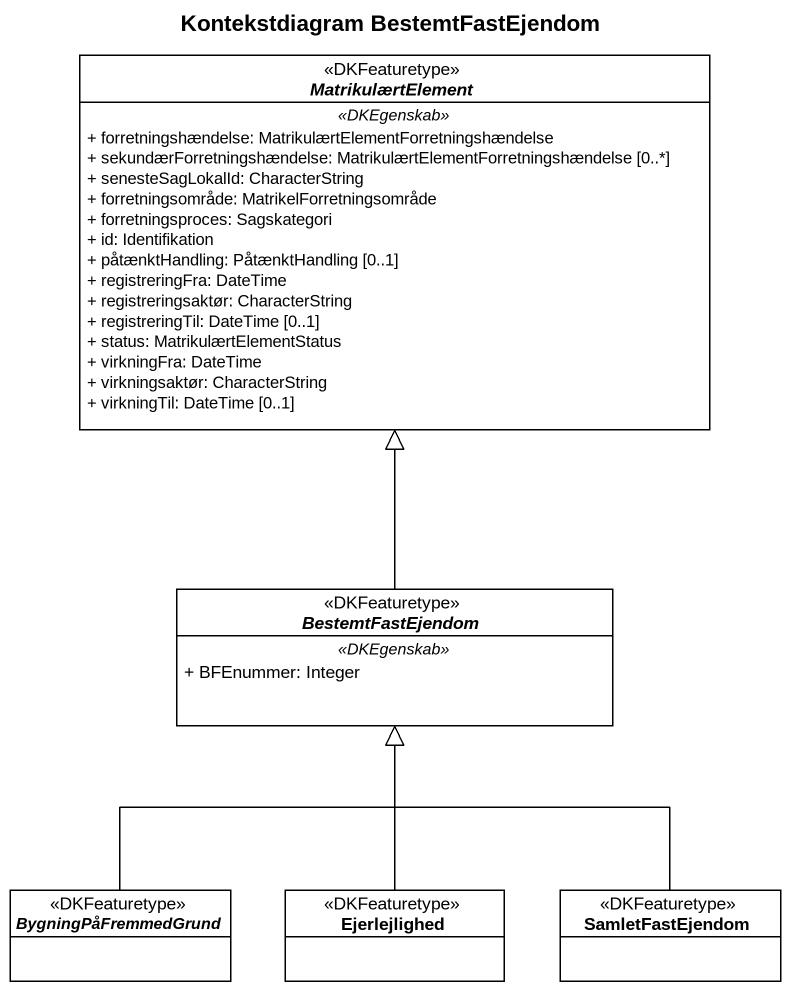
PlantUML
@startuml
title Kontekstdiagram BestemtFastEjendom
hide circle
hide empty members
skinparam classAttributeIconSize 0
abstract class MatrikulærtElement <<DKFeaturetype>> {
  .. <<DKEgenskab>> ..
  + forretningshændelse: MatrikulærtElementForretningshændelse
  + sekundærForretningshændelse: MatrikulærtElementForretningshændelse [0..*]
  + senesteSagLokalId: CharacterString
  + forretningsområde: MatrikelForretningsområde
  + forretningsproces: Sagskategori
  + id: Identifikation
  + påtænktHandling: PåtænktHandling [0..1]
  + registreringFra: DateTime
  + registreringsaktør: CharacterString
  + registreringTil: DateTime [0..1]
  + status: MatrikulærtElementStatus
  + virkningFra: DateTime
  + virkningsaktør: CharacterString
  + virkningTil: DateTime [0..1]
}
abstract class BestemtFastEjendom <<DKFeaturetype>> {
  .. <<DKEgenskab>> ..
  + BFEnummer: Integer
}
abstract class BygningPåFremmedGrund <<DKFeaturetype>>
class Ejerlejlighed <<DKFeaturetype>>
class SamletFastEjendom <<DKFeaturetype>>
BestemtFastEjendom -up-|> MatrikulærtElement
BygningPåFremmedGrund -up-|> BestemtFastEjendom
Ejerlejlighed -up-|> BestemtFastEjendom
SamletFastEjendom -up-|> BestemtFastEjendom
@enduml
